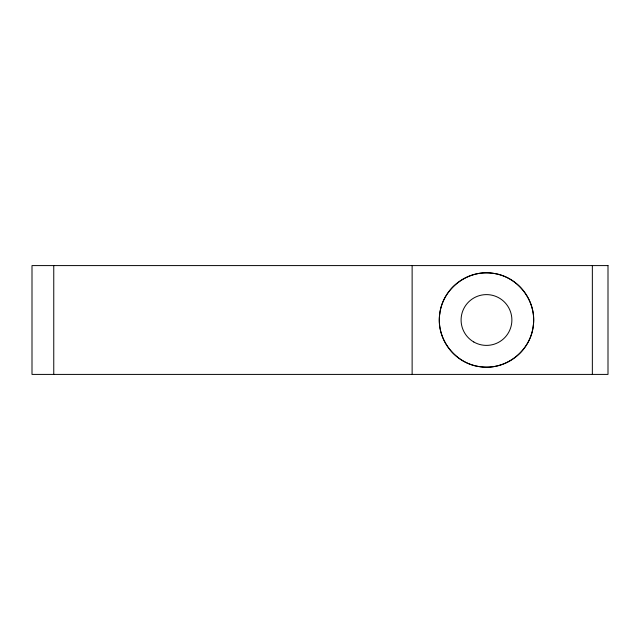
<?xml version="1.0" encoding="UTF-8"?>
<svg xmlns="http://www.w3.org/2000/svg" width="640" height="640" viewBox="0 0 640 640"><rect width="100%" height="100%" fill="white"/><g stroke="black" fill="none" stroke-linecap="round" stroke-linejoin="round"><path stroke-width="0.96" d="M592.352 265.592L592.352 374.408M412.128 265.592L412.128 374.408M53.76 265.592L53.76 374.408M439.736 313.848C435.92 338.768 455.28 363.984 480.336 366.752C505.256 370.568 530.472 351.216 533.24 326.152C537.056 301.232 517.704 276.016 492.64 273.248C467.728 269.432 442.504 288.784 439.736 313.848M608 265.592L32 265.592L32 374.408L608 374.408L608 265.592M473.792 341.992A25.392 25.392 0 0 0 511.88 320A25.392 25.392 0 0 0 473.792 298.008A25.392 25.392 0 0 0 473.792 341.992M457.784 357.408A47.152 47.152 0 0 0 533.24 326.152A47.152 47.152 0 0 0 468.44 276.432A47.152 47.152 0 0 0 457.784 357.408"/></g></svg>
